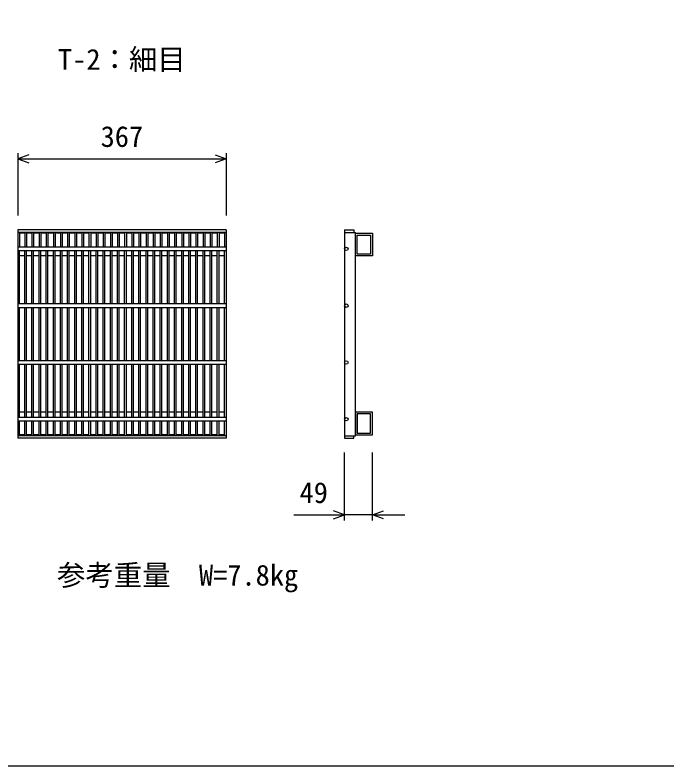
# Model space of a CAD drawing. Units: millimetres, scale not verified. Extents: x -12600 to 12600, y -8910 to 8910.
# Drawn here: x -2557 to -1409, y 2677 to 3999 of the extents above; entities that cross this region are included whole.
import ezdxf
from ezdxf.enums import TextEntityAlignment as Align

# ---------------------------------------------------------------- set-up
doc = ezdxf.new("R2010")
doc.units = ezdxf.units.MM
doc.header["$LTSCALE"] = 30
for name, color, linetype, lineweight in [('0-0_DIM', 7, 'Continuous', 25), ('0-2_HATCH', 6, 'Continuous', 25), ('0-6_TXT', 7, 'Continuous', 25)]:
    doc.layers.add(name, color=color, linetype=linetype, lineweight=lineweight)
doc.styles.add('ＭＳ ゴシック', font='')
doc.styles.get('ＭＳ ゴシック').set_extended_font_data('MS Gothic')

msp = doc.modelspace()

# ---------------------------------------------------------------- linework, layer by layer
at = {"layer": '0-0_DIM'}
for p, q in [((-2552.08, 3755.53), (-2552.08, 3645.53)), ((-2185.08, 3755.53), (-2185.08, 3645.53)), ((-2552.08, 3745.53), (-2185.08, 3745.53)), ((-1976.56, 3108.53), (-1976.56, 3228.53)), ((-1927.56, 3108.53), (-1927.56, 3228.53)), ((-2065.72, 3118.53), (-1976.56, 3118.53)), ((-1927.56, 3118.53), (-1976.56, 3118.53)), ((-1927.56, 3118.53), (-1870.5, 3118.53))]:
    msp.add_line(p, q, dxfattribs=at)
msp.add_lwpolyline([(-4631.52, 2676.57), (1868.48, 2676.57), (1868.48, 6676.57), (-4631.52, 6676.57)], close=True, dxfattribs=at)
for points in [[(-2532.63, 3752.61), (-2552.08, 3745.53), (-2532.63, 3738.45)], [(-2204.54, 3752.61), (-2185.08, 3745.53), (-2204.54, 3738.45)], [(-1996.02, 3111.45), (-1976.56, 3118.53), (-1996.02, 3125.61)], [(-1908.11, 3111.45), (-1927.56, 3118.53), (-1908.11, 3125.61)]]:
    msp.add_lwpolyline(points, dxfattribs=at)
at = {"layer": '0-2_HATCH'}
for p, q in [((-2552.08, 3620.53), (-2552.08, 3253.53)), ((-2185.08, 3620.53), (-2552.08, 3620.53)), ((-2185.08, 3616.03), (-2552.08, 3616.03)), ((-2549.08, 3616.03), (-2549.08, 3590.03)), ((-2539.53, 3614.53), (-2549.08, 3614.53)), ((-2539.53, 3616.03), (-2539.53, 3590.03)), ((-2536.53, 3616.03), (-2536.53, 3590.03)), ((-2526.98, 3614.53), (-2536.53, 3614.53)), ((-2526.98, 3616.03), (-2526.98, 3590.03)), ((-2523.98, 3616.03), (-2523.98, 3590.03)), ((-2514.43, 3614.53), (-2523.98, 3614.53)), ((-2514.43, 3616.03), (-2514.43, 3590.03)), ((-2511.43, 3616.03), (-2511.43, 3590.03)), ((-2501.88, 3614.53), (-2511.43, 3614.53)), ((-2501.88, 3616.03), (-2501.88, 3590.03)), ((-2498.88, 3616.03), (-2498.88, 3590.03)), ((-2489.33, 3614.53), (-2498.88, 3614.53)), ((-2489.33, 3616.03), (-2489.33, 3590.03)), ((-2486.33, 3616.03), (-2486.33, 3590.03)), ((-2476.77, 3614.53), (-2486.33, 3614.53)), ((-2476.77, 3616.03), (-2476.77, 3590.03)), ((-2473.77, 3616.03), (-2473.77, 3590.03)), ((-2464.22, 3614.53), (-2473.77, 3614.53)), ((-2464.22, 3616.03), (-2464.22, 3590.03)), ((-2461.22, 3616.03), (-2461.22, 3590.03)), ((-2451.67, 3614.53), (-2461.22, 3614.53)), ((-2451.67, 3616.03), (-2451.67, 3590.03)), ((-2448.67, 3616.03), (-2448.67, 3590.03)), ((-2439.12, 3614.53), (-2448.67, 3614.53)), ((-2439.12, 3616.03), (-2439.12, 3590.03)), ((-2436.12, 3616.03), (-2436.12, 3590.03)), ((-2426.57, 3614.53), (-2436.12, 3614.53)), ((-2426.57, 3616.03), (-2426.57, 3590.03)), ((-2423.57, 3616.03), (-2423.57, 3590.03)), ((-2414.02, 3614.53), (-2423.57, 3614.53)), ((-2414.02, 3616.03), (-2414.02, 3590.03)), ((-2411.02, 3616.03), (-2411.02, 3590.03)), ((-2401.46, 3614.53), (-2411.02, 3614.53)), ((-2401.46, 3616.03), (-2401.46, 3590.03)), ((-2398.46, 3616.03), (-2398.46, 3590.03)), ((-2388.91, 3614.53), (-2398.46, 3614.53)), ((-2388.91, 3616.03), (-2388.91, 3590.03)), ((-2385.91, 3616.03), (-2385.91, 3590.03)), ((-2376.36, 3614.53), (-2385.91, 3614.53)), ((-2376.36, 3616.03), (-2376.36, 3590.03)), ((-2373.36, 3616.03), (-2373.36, 3590.03)), ((-2363.81, 3614.53), (-2373.36, 3614.53)), ((-2363.81, 3616.03), (-2363.81, 3590.03)), ((-2360.81, 3616.03), (-2360.81, 3590.03)), ((-2351.26, 3614.53), (-2360.81, 3614.53)), ((-2351.26, 3616.03), (-2351.26, 3590.03)), ((-2348.26, 3616.03), (-2348.26, 3590.03)), ((-2338.7, 3614.53), (-2348.26, 3614.53)), ((-2338.7, 3616.03), (-2338.7, 3590.03)), ((-2335.7, 3616.03), (-2335.7, 3590.03)), ((-2326.15, 3614.53), (-2335.7, 3614.53)), ((-2326.15, 3616.03), (-2326.15, 3590.03)), ((-2323.15, 3616.03), (-2323.15, 3590.03)), ((-2313.6, 3614.53), (-2323.15, 3614.53)), ((-2313.6, 3616.03), (-2313.6, 3590.03)), ((-2310.6, 3616.03), (-2310.6, 3590.03)), ((-2301.05, 3614.53), (-2310.6, 3614.53)), ((-2301.05, 3616.03), (-2301.05, 3590.03)), ((-2298.05, 3616.03), (-2298.05, 3590.03)), ((-2288.5, 3614.53), (-2298.05, 3614.53)), ((-2288.5, 3616.03), (-2288.5, 3590.03)), ((-2285.5, 3616.03), (-2285.5, 3590.03)), ((-2275.95, 3614.53), (-2285.5, 3614.53)), ((-2275.95, 3616.03), (-2275.95, 3590.03)), ((-2272.95, 3616.03), (-2272.95, 3590.03)), ((-2263.39, 3614.53), (-2272.95, 3614.53)), ((-2263.39, 3616.03), (-2263.39, 3590.03)), ((-2260.39, 3616.03), (-2260.39, 3590.03)), ((-2250.84, 3614.53), (-2260.39, 3614.53)), ((-2250.84, 3616.03), (-2250.84, 3590.03)), ((-2247.84, 3616.03), (-2247.84, 3590.03)), ((-2238.29, 3614.53), (-2247.84, 3614.53)), ((-2238.29, 3616.03), (-2238.29, 3590.03)), ((-2235.29, 3616.03), (-2235.29, 3590.03)), ((-2225.74, 3614.53), (-2235.29, 3614.53)), ((-2225.74, 3616.03), (-2225.74, 3590.03)), ((-2222.74, 3616.03), (-2222.74, 3590.03)), ((-2213.19, 3614.53), (-2222.74, 3614.53)), ((-2213.19, 3616.03), (-2213.19, 3590.03)), ((-2210.19, 3616.03), (-2210.19, 3590.03)), ((-2200.64, 3614.53), (-2210.19, 3614.53)), ((-2200.64, 3616.03), (-2200.64, 3590.03)), ((-2197.64, 3616.03), (-2197.64, 3590.03)), ((-2188.08, 3614.53), (-2197.64, 3614.53)), ((-2188.08, 3616.03), (-2188.08, 3590.03)), ((-2185.08, 3620.53), (-2185.08, 3253.53)), ((-1976.56, 3620.53), (-1976.56, 3253.53)), ((-1976.56, 3616.03), (-1957.56, 3616.03)), ((-1957.56, 3258.03), (-1957.56, 3616.03)), ((-2185.08, 3590.03), (-2552.08, 3590.03)), ((-2552.08, 3584.03), (-2185.08, 3584.03)), ((-2549.08, 3490.03), (-2549.08, 3584.03)), ((-2539.53, 3490.03), (-2539.53, 3584.03)), ((-2536.53, 3490.03), (-2536.53, 3584.03)), ((-2526.98, 3490.03), (-2526.98, 3584.03)), ((-2523.98, 3490.03), (-2523.98, 3584.03)), ((-2514.43, 3490.03), (-2514.43, 3584.03)), ((-2511.43, 3490.03), (-2511.43, 3584.03)), ((-2501.88, 3490.03), (-2501.88, 3584.03)), ((-2498.88, 3490.03), (-2498.88, 3584.03)), ((-2489.33, 3490.03), (-2489.33, 3584.03)), ((-2486.33, 3490.03), (-2486.33, 3584.03)), ((-2476.77, 3490.03), (-2476.77, 3584.03)), ((-2473.77, 3490.03), (-2473.77, 3584.03)), ((-2464.22, 3490.03), (-2464.22, 3584.03)), ((-2461.22, 3490.03), (-2461.22, 3584.03)), ((-2451.67, 3490.03), (-2451.67, 3584.03)), ((-2448.67, 3490.03), (-2448.67, 3584.03)), ((-2439.12, 3490.03), (-2439.12, 3584.03)), ((-2436.12, 3490.03), (-2436.12, 3584.03)), ((-2426.57, 3490.03), (-2426.57, 3584.03)), ((-2423.57, 3490.03), (-2423.57, 3584.03)), ((-2414.02, 3490.03), (-2414.02, 3584.03)), ((-2411.02, 3490.03), (-2411.02, 3584.03)), ((-2401.46, 3490.03), (-2401.46, 3584.03)), ((-2398.46, 3490.03), (-2398.46, 3584.03)), ((-2388.91, 3490.03), (-2388.91, 3584.03)), ((-2385.91, 3490.03), (-2385.91, 3584.03)), ((-2376.36, 3490.03), (-2376.36, 3584.03)), ((-2373.36, 3490.03), (-2373.36, 3584.03)), ((-2363.81, 3490.03), (-2363.81, 3584.03)), ((-2360.81, 3490.03), (-2360.81, 3584.03)), ((-2351.26, 3490.03), (-2351.26, 3584.03)), ((-2348.26, 3490.03), (-2348.26, 3584.03)), ((-2338.7, 3490.03), (-2338.7, 3584.03)), ((-2335.7, 3490.03), (-2335.7, 3584.03)), ((-2326.15, 3490.03), (-2326.15, 3584.03)), ((-2323.15, 3490.03), (-2323.15, 3584.03)), ((-2313.6, 3490.03), (-2313.6, 3584.03)), ((-2310.6, 3490.03), (-2310.6, 3584.03)), ((-2301.05, 3490.03), (-2301.05, 3584.03)), ((-2298.05, 3490.03), (-2298.05, 3584.03)), ((-2288.5, 3490.03), (-2288.5, 3584.03)), ((-2285.5, 3490.03), (-2285.5, 3584.03)), ((-2275.95, 3490.03), (-2275.95, 3584.03)), ((-2272.95, 3490.03), (-2272.95, 3584.03)), ((-2263.39, 3490.03), (-2263.39, 3584.03)), ((-2260.39, 3490.03), (-2260.39, 3584.03)), ((-2250.84, 3490.03), (-2250.84, 3584.03)), ((-2247.84, 3490.03), (-2247.84, 3584.03)), ((-2238.29, 3490.03), (-2238.29, 3584.03)), ((-2235.29, 3490.03), (-2235.29, 3584.03)), ((-2225.74, 3490.03), (-2225.74, 3584.03)), ((-2222.74, 3490.03), (-2222.74, 3584.03)), ((-2213.19, 3490.03), (-2213.19, 3584.03)), ((-2210.19, 3490.03), (-2210.19, 3584.03)), ((-2200.64, 3490.03), (-2200.64, 3584.03)), ((-2197.64, 3490.03), (-2197.64, 3584.03)), ((-2188.08, 3490.03), (-2188.08, 3584.03)), ((-2539.53, 3574.53), (-2549.08, 3574.53)), ((-2526.98, 3574.53), (-2536.53, 3574.53)), ((-2514.43, 3574.53), (-2523.98, 3574.53)), ((-2501.88, 3574.53), (-2511.43, 3574.53)), ((-2489.33, 3574.53), (-2498.88, 3574.53)), ((-2476.77, 3574.53), (-2486.33, 3574.53)), ((-2464.22, 3574.53), (-2473.77, 3574.53)), ((-2451.67, 3574.53), (-2461.22, 3574.53)), ((-2439.12, 3574.53), (-2448.67, 3574.53)), ((-2426.57, 3574.53), (-2436.12, 3574.53)), ((-2414.02, 3574.53), (-2423.57, 3574.53)), ((-2401.46, 3574.53), (-2411.02, 3574.53)), ((-2388.91, 3574.53), (-2398.46, 3574.53)), ((-2376.36, 3574.53), (-2385.91, 3574.53)), ((-2363.81, 3574.53), (-2373.36, 3574.53)), ((-2351.26, 3574.53), (-2360.81, 3574.53)), ((-2338.7, 3574.53), (-2348.26, 3574.53)), ((-2326.15, 3574.53), (-2335.7, 3574.53)), ((-2313.6, 3574.53), (-2323.15, 3574.53)), ((-2301.05, 3574.53), (-2310.6, 3574.53)), ((-2288.5, 3574.53), (-2298.05, 3574.53)), ((-2275.95, 3574.53), (-2285.5, 3574.53)), ((-2263.39, 3574.53), (-2272.95, 3574.53)), ((-2250.84, 3574.53), (-2260.39, 3574.53)), ((-2238.29, 3574.53), (-2247.84, 3574.53)), ((-2225.74, 3574.53), (-2235.29, 3574.53)), ((-2213.19, 3574.53), (-2222.74, 3574.53)), ((-2200.64, 3574.53), (-2210.19, 3574.53)), ((-2188.08, 3574.53), (-2197.64, 3574.53)), ((-2185.08, 3490.03), (-2552.08, 3490.03)), ((-2552.08, 3484.03), (-2185.08, 3484.03)), ((-2549.08, 3390.03), (-2549.08, 3484.03)), ((-2539.53, 3390.03), (-2539.53, 3484.03)), ((-2536.53, 3390.03), (-2536.53, 3484.03)), ((-2526.98, 3390.03), (-2526.98, 3484.03)), ((-2523.98, 3390.03), (-2523.98, 3484.03)), ((-2514.43, 3390.03), (-2514.43, 3484.03)), ((-2511.43, 3390.03), (-2511.43, 3484.03)), ((-2501.88, 3390.03), (-2501.88, 3484.03)), ((-2498.88, 3390.03), (-2498.88, 3484.03)), ((-2489.33, 3390.03), (-2489.33, 3484.03)), ((-2486.33, 3390.03), (-2486.33, 3484.03)), ((-2476.77, 3390.03), (-2476.77, 3484.03)), ((-2473.77, 3390.03), (-2473.77, 3484.03)), ((-2464.22, 3390.03), (-2464.22, 3484.03)), ((-2461.22, 3390.03), (-2461.22, 3484.03)), ((-2451.67, 3390.03), (-2451.67, 3484.03)), ((-2448.67, 3390.03), (-2448.67, 3484.03)), ((-2439.12, 3390.03), (-2439.12, 3484.03)), ((-2436.12, 3390.03), (-2436.12, 3484.03)), ((-2426.57, 3390.03), (-2426.57, 3484.03)), ((-2423.57, 3390.03), (-2423.57, 3484.03)), ((-2414.02, 3390.03), (-2414.02, 3484.03)), ((-2411.02, 3390.03), (-2411.02, 3484.03)), ((-2401.46, 3390.03), (-2401.46, 3484.03)), ((-2398.46, 3390.03), (-2398.46, 3484.03)), ((-2388.91, 3390.03), (-2388.91, 3484.03)), ((-2385.91, 3390.03), (-2385.91, 3484.03)), ((-2376.36, 3390.03), (-2376.36, 3484.03)), ((-2373.36, 3390.03), (-2373.36, 3484.03)), ((-2363.81, 3390.03), (-2363.81, 3484.03)), ((-2360.81, 3390.03), (-2360.81, 3484.03)), ((-2351.26, 3390.03), (-2351.26, 3484.03)), ((-2348.26, 3390.03), (-2348.26, 3484.03)), ((-2338.7, 3390.03), (-2338.7, 3484.03)), ((-2335.7, 3390.03), (-2335.7, 3484.03)), ((-2326.15, 3390.03), (-2326.15, 3484.03)), ((-2323.15, 3390.03), (-2323.15, 3484.03)), ((-2313.6, 3390.03), (-2313.6, 3484.03)), ((-2310.6, 3390.03), (-2310.6, 3484.03)), ((-2301.05, 3390.03), (-2301.05, 3484.03)), ((-2298.05, 3390.03), (-2298.05, 3484.03)), ((-2288.5, 3390.03), (-2288.5, 3484.03)), ((-2285.5, 3390.03), (-2285.5, 3484.03)), ((-2275.95, 3390.03), (-2275.95, 3484.03)), ((-2272.95, 3390.03), (-2272.95, 3484.03)), ((-2263.39, 3390.03), (-2263.39, 3484.03)), ((-2260.39, 3390.03), (-2260.39, 3484.03)), ((-2250.84, 3390.03), (-2250.84, 3484.03)), ((-2247.84, 3390.03), (-2247.84, 3484.03)), ((-2238.29, 3390.03), (-2238.29, 3484.03)), ((-2235.29, 3390.03), (-2235.29, 3484.03)), ((-2225.74, 3390.03), (-2225.74, 3484.03)), ((-2222.74, 3390.03), (-2222.74, 3484.03)), ((-2213.19, 3390.03), (-2213.19, 3484.03)), ((-2210.19, 3390.03), (-2210.19, 3484.03)), ((-2200.64, 3390.03), (-2200.64, 3484.03)), ((-2197.64, 3390.03), (-2197.64, 3484.03)), ((-2188.08, 3390.03), (-2188.08, 3484.03)), ((-2185.08, 3390.03), (-2552.08, 3390.03)), ((-2552.08, 3384.03), (-2185.08, 3384.03)), ((-2549.08, 3290.03), (-2549.08, 3384.03)), ((-2539.53, 3290.03), (-2539.53, 3384.03)), ((-2536.53, 3290.03), (-2536.53, 3384.03)), ((-2526.98, 3290.03), (-2526.98, 3384.03)), ((-2523.98, 3290.03), (-2523.98, 3384.03)), ((-2514.43, 3290.03), (-2514.43, 3384.03)), ((-2511.43, 3290.03), (-2511.43, 3384.03)), ((-2501.88, 3290.03), (-2501.88, 3384.03)), ((-2498.88, 3290.03), (-2498.88, 3384.03)), ((-2489.33, 3290.03), (-2489.33, 3384.03)), ((-2486.33, 3290.03), (-2486.33, 3384.03)), ((-2476.77, 3290.03), (-2476.77, 3384.03)), ((-2473.77, 3290.03), (-2473.77, 3384.03)), ((-2464.22, 3290.03), (-2464.22, 3384.03)), ((-2461.22, 3290.03), (-2461.22, 3384.03)), ((-2451.67, 3290.03), (-2451.67, 3384.03)), ((-2448.67, 3290.03), (-2448.67, 3384.03)), ((-2439.12, 3290.03), (-2439.12, 3384.03)), ((-2436.12, 3290.03), (-2436.12, 3384.03)), ((-2426.57, 3290.03), (-2426.57, 3384.03)), ((-2423.57, 3290.03), (-2423.57, 3384.03)), ((-2414.02, 3290.03), (-2414.02, 3384.03)), ((-2411.02, 3290.03), (-2411.02, 3384.03)), ((-2401.46, 3290.03), (-2401.46, 3384.03)), ((-2398.46, 3290.03), (-2398.46, 3384.03)), ((-2388.91, 3290.03), (-2388.91, 3384.03)), ((-2385.91, 3290.03), (-2385.91, 3384.03)), ((-2376.36, 3290.03), (-2376.36, 3384.03)), ((-2373.36, 3290.03), (-2373.36, 3384.03)), ((-2363.81, 3290.03), (-2363.81, 3384.03)), ((-2360.81, 3290.03), (-2360.81, 3384.03)), ((-2351.26, 3290.03), (-2351.26, 3384.03)), ((-2348.26, 3290.03), (-2348.26, 3384.03)), ((-2338.7, 3290.03), (-2338.7, 3384.03)), ((-2335.7, 3290.03), (-2335.7, 3384.03)), ((-2326.15, 3290.03), (-2326.15, 3384.03)), ((-2323.15, 3290.03), (-2323.15, 3384.03)), ((-2313.6, 3290.03), (-2313.6, 3384.03)), ((-2310.6, 3290.03), (-2310.6, 3384.03)), ((-2301.05, 3290.03), (-2301.05, 3384.03)), ((-2298.05, 3290.03), (-2298.05, 3384.03)), ((-2288.5, 3290.03), (-2288.5, 3384.03)), ((-2285.5, 3290.03), (-2285.5, 3384.03)), ((-2275.95, 3290.03), (-2275.95, 3384.03)), ((-2272.95, 3290.03), (-2272.95, 3384.03)), ((-2263.39, 3290.03), (-2263.39, 3384.03)), ((-2260.39, 3290.03), (-2260.39, 3384.03)), ((-2250.84, 3290.03), (-2250.84, 3384.03)), ((-2247.84, 3290.03), (-2247.84, 3384.03)), ((-2238.29, 3290.03), (-2238.29, 3384.03)), ((-2235.29, 3290.03), (-2235.29, 3384.03)), ((-2225.74, 3290.03), (-2225.74, 3384.03)), ((-2222.74, 3290.03), (-2222.74, 3384.03)), ((-2213.19, 3290.03), (-2213.19, 3384.03)), ((-2210.19, 3290.03), (-2210.19, 3384.03)), ((-2200.64, 3290.03), (-2200.64, 3384.03)), ((-2197.64, 3290.03), (-2197.64, 3384.03)), ((-2188.08, 3290.03), (-2188.08, 3384.03)), ((-2539.53, 3299.53), (-2549.08, 3299.53)), ((-2526.98, 3299.53), (-2536.53, 3299.53)), ((-2514.43, 3299.53), (-2523.98, 3299.53)), ((-2501.88, 3299.53), (-2511.43, 3299.53)), ((-2489.33, 3299.53), (-2498.88, 3299.53)), ((-2476.77, 3299.53), (-2486.33, 3299.53)), ((-2464.22, 3299.53), (-2473.77, 3299.53)), ((-2451.67, 3299.53), (-2461.22, 3299.53)), ((-2439.12, 3299.53), (-2448.67, 3299.53)), ((-2426.57, 3299.53), (-2436.12, 3299.53)), ((-2414.02, 3299.53), (-2423.57, 3299.53)), ((-2401.46, 3299.53), (-2411.02, 3299.53)), ((-2388.91, 3299.53), (-2398.46, 3299.53)), ((-2376.36, 3299.53), (-2385.91, 3299.53)), ((-2363.81, 3299.53), (-2373.36, 3299.53)), ((-2351.26, 3299.53), (-2360.81, 3299.53)), ((-2338.7, 3299.53), (-2348.26, 3299.53)), ((-2326.15, 3299.53), (-2335.7, 3299.53)), ((-2313.6, 3299.53), (-2323.15, 3299.53)), ((-2301.05, 3299.53), (-2310.6, 3299.53)), ((-2288.5, 3299.53), (-2298.05, 3299.53)), ((-2275.95, 3299.53), (-2285.5, 3299.53)), ((-2263.39, 3299.53), (-2272.95, 3299.53)), ((-2250.84, 3299.53), (-2260.39, 3299.53)), ((-2238.29, 3299.53), (-2247.84, 3299.53)), ((-2225.74, 3299.53), (-2235.29, 3299.53)), ((-2213.19, 3299.53), (-2222.74, 3299.53)), ((-2200.64, 3299.53), (-2210.19, 3299.53)), ((-2188.08, 3299.53), (-2197.64, 3299.53)), ((-2185.08, 3290.03), (-2552.08, 3290.03)), ((-2552.08, 3284.03), (-2185.08, 3284.03)), ((-2549.08, 3258.03), (-2549.08, 3284.03)), ((-2539.53, 3258.03), (-2539.53, 3284.03)), ((-2536.53, 3258.03), (-2536.53, 3284.03)), ((-2526.98, 3258.03), (-2526.98, 3284.03)), ((-2523.98, 3258.03), (-2523.98, 3284.03)), ((-2514.43, 3258.03), (-2514.43, 3284.03)), ((-2511.43, 3258.03), (-2511.43, 3284.03)), ((-2501.88, 3258.03), (-2501.88, 3284.03)), ((-2498.88, 3258.03), (-2498.88, 3284.03)), ((-2489.33, 3258.03), (-2489.33, 3284.03)), ((-2486.33, 3258.03), (-2486.33, 3284.03)), ((-2476.77, 3258.03), (-2476.77, 3284.03)), ((-2473.77, 3258.03), (-2473.77, 3284.03)), ((-2464.22, 3258.03), (-2464.22, 3284.03)), ((-2461.22, 3258.03), (-2461.22, 3284.03)), ((-2451.67, 3258.03), (-2451.67, 3284.03)), ((-2448.67, 3258.03), (-2448.67, 3284.03)), ((-2439.12, 3258.03), (-2439.12, 3284.03)), ((-2436.12, 3258.03), (-2436.12, 3284.03)), ((-2426.57, 3258.03), (-2426.57, 3284.03)), ((-2423.57, 3258.03), (-2423.57, 3284.03)), ((-2414.02, 3258.03), (-2414.02, 3284.03)), ((-2411.02, 3258.03), (-2411.02, 3284.03)), ((-2401.46, 3258.03), (-2401.46, 3284.03)), ((-2398.46, 3258.03), (-2398.46, 3284.03)), ((-2388.91, 3258.03), (-2388.91, 3284.03)), ((-2385.91, 3258.03), (-2385.91, 3284.03)), ((-2376.36, 3258.03), (-2376.36, 3284.03)), ((-2373.36, 3258.03), (-2373.36, 3284.03)), ((-2363.81, 3258.03), (-2363.81, 3284.03)), ((-2360.81, 3258.03), (-2360.81, 3284.03)), ((-2351.26, 3258.03), (-2351.26, 3284.03)), ((-2348.26, 3258.03), (-2348.26, 3284.03)), ((-2338.7, 3258.03), (-2338.7, 3284.03)), ((-2335.7, 3258.03), (-2335.7, 3284.03)), ((-2326.15, 3258.03), (-2326.15, 3284.03)), ((-2323.15, 3258.03), (-2323.15, 3284.03)), ((-2313.6, 3258.03), (-2313.6, 3284.03)), ((-2310.6, 3258.03), (-2310.6, 3284.03)), ((-2301.05, 3258.03), (-2301.05, 3284.03)), ((-2298.05, 3258.03), (-2298.05, 3284.03)), ((-2288.5, 3258.03), (-2288.5, 3284.03)), ((-2285.5, 3258.03), (-2285.5, 3284.03)), ((-2275.95, 3258.03), (-2275.95, 3284.03)), ((-2272.95, 3258.03), (-2272.95, 3284.03)), ((-2263.39, 3258.03), (-2263.39, 3284.03)), ((-2260.39, 3258.03), (-2260.39, 3284.03)), ((-2250.84, 3258.03), (-2250.84, 3284.03)), ((-2247.84, 3258.03), (-2247.84, 3284.03)), ((-2238.29, 3258.03), (-2238.29, 3284.03)), ((-2235.29, 3258.03), (-2235.29, 3284.03)), ((-2225.74, 3258.03), (-2225.74, 3284.03)), ((-2222.74, 3258.03), (-2222.74, 3284.03)), ((-2213.19, 3258.03), (-2213.19, 3284.03)), ((-2210.19, 3258.03), (-2210.19, 3284.03)), ((-2200.64, 3258.03), (-2200.64, 3284.03)), ((-2197.64, 3258.03), (-2197.64, 3284.03)), ((-2188.08, 3258.03), (-2188.08, 3284.03)), ((-2185.08, 3258.03), (-2552.08, 3258.03)), ((-2185.08, 3253.53), (-2552.08, 3253.53)), ((-2539.53, 3259.53), (-2549.08, 3259.53)), ((-2526.98, 3259.53), (-2536.53, 3259.53)), ((-2514.43, 3259.53), (-2523.98, 3259.53)), ((-2501.88, 3259.53), (-2511.43, 3259.53)), ((-2489.33, 3259.53), (-2498.88, 3259.53)), ((-2476.77, 3259.53), (-2486.33, 3259.53)), ((-2464.22, 3259.53), (-2473.77, 3259.53)), ((-2451.67, 3259.53), (-2461.22, 3259.53)), ((-2439.12, 3259.53), (-2448.67, 3259.53)), ((-2426.57, 3259.53), (-2436.12, 3259.53)), ((-2414.02, 3259.53), (-2423.57, 3259.53)), ((-2401.46, 3259.53), (-2411.02, 3259.53)), ((-2388.91, 3259.53), (-2398.46, 3259.53)), ((-2376.36, 3259.53), (-2385.91, 3259.53)), ((-2363.81, 3259.53), (-2373.36, 3259.53)), ((-2351.26, 3259.53), (-2360.81, 3259.53)), ((-2338.7, 3259.53), (-2348.26, 3259.53)), ((-2326.15, 3259.53), (-2335.7, 3259.53)), ((-2313.6, 3259.53), (-2323.15, 3259.53)), ((-2301.05, 3259.53), (-2310.6, 3259.53)), ((-2288.5, 3259.53), (-2298.05, 3259.53)), ((-2275.95, 3259.53), (-2285.5, 3259.53)), ((-2263.39, 3259.53), (-2272.95, 3259.53)), ((-2250.84, 3259.53), (-2260.39, 3259.53)), ((-2238.29, 3259.53), (-2247.84, 3259.53)), ((-2225.74, 3259.53), (-2235.29, 3259.53)), ((-2213.19, 3259.53), (-2222.74, 3259.53)), ((-2200.64, 3259.53), (-2210.19, 3259.53)), ((-2188.08, 3259.53), (-2197.64, 3259.53)), ((-1976.56, 3258.03), (-1957.56, 3258.03))]:
    msp.add_line(p, q, dxfattribs=at)
for points in [[(-1976.56, 3620.53), (-1960.56, 3620.53), (-1960.56, 3616.03)], [(-1976.56, 3253.53), (-1960.56, 3253.53), (-1960.56, 3258.03)]]:
    msp.add_lwpolyline(points, dxfattribs=at)
for points in [[(-1957.56, 3614.53), (-1927.56, 3614.53), (-1927.56, 3574.53), (-1957.56, 3574.53)], [(-1954.36, 3611.33), (-1930.76, 3611.33), (-1930.76, 3577.73), (-1954.36, 3577.73)], [(-1957.56, 3259.53), (-1927.56, 3259.53), (-1927.56, 3299.53), (-1957.56, 3299.53)], [(-1954.36, 3262.73), (-1930.76, 3262.73), (-1930.76, 3296.33), (-1954.36, 3296.33)]]:
    msp.add_lwpolyline(points, close=True, dxfattribs=at)
for centre in [(-1973.56, 3587.03), (-1973.56, 3487.03), (-1973.56, 3387.03), (-1973.56, 3287.03)]:
    msp.add_circle(centre, 3, dxfattribs=at)

# ---------------------------------------------------------------- texts
at = {"layer": '0-0_DIM', "style": 'ＭＳ ゴシック'}
for s, p in [('367', (-2406.08, 3755.53)), ('49', (-2055.84, 3128.53)), ('参考重量\u3000W=7.8kg', (-2482.95, 2983.22))]:
    msp.add_text(s, height=36.66, dxfattribs=at).set_placement(p, align=Align.BOTTOM_LEFT)
at = {"layer": '0-6_TXT', "style": 'ＭＳ ゴシック'}
msp.add_text('T-2：細目', height=36.66, dxfattribs=at).set_placement((-2481.08, 3891.39), align=Align.BOTTOM_LEFT)

doc.saveas('drawing.dxf')
